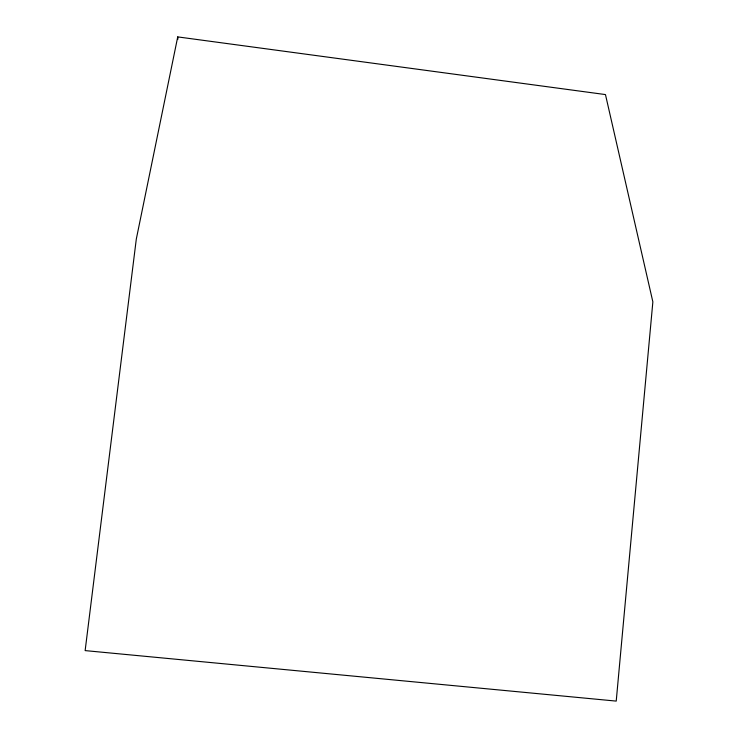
<?xml version="1.0" encoding="UTF-8"?>
<svg xmlns="http://www.w3.org/2000/svg" width="738" height="738" viewBox="0 0 738 738"><rect width="100%" height="100%" fill="white"/><g stroke="black" fill="none" stroke-linecap="round" stroke-linejoin="round"><path stroke-width="1.11" d="M177.729 36.9L136.309 239.057L85.138 650.602L616.221 701.1L652.862 301.87L605.464 94.575L177.729 36.9L177.932 39.188"/></g></svg>
